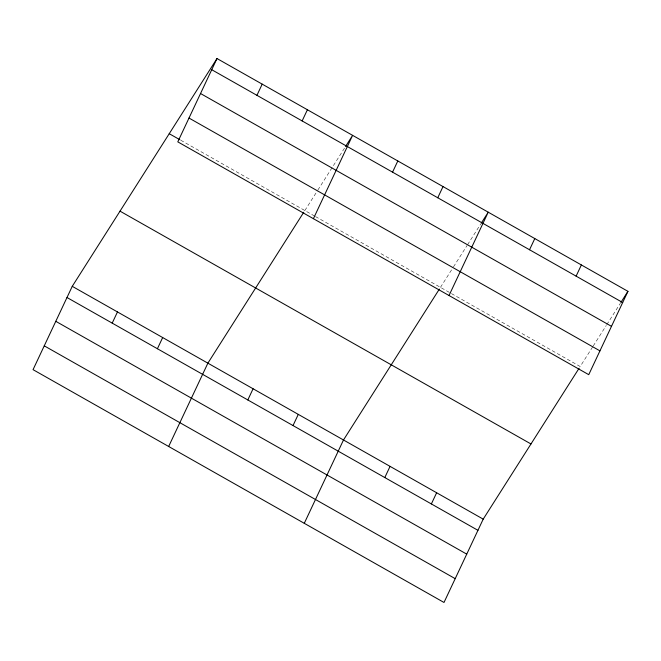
<?xml version="1.0" encoding="UTF-8"?>
<svg xmlns="http://www.w3.org/2000/svg" width="661" height="661" viewBox="0 0 661 661"><rect width="100%" height="100%" fill="white"/><g stroke="black" fill="none" stroke-linecap="round" stroke-linejoin="round"><path stroke-width="0.5" stroke-dasharray="3.31 2.48" d="M304.853 210.537L317.33 190.889M317.875 190.029L345.017 147.32M440.466 287.361L452.95 267.713M453.487 266.862L467.063 245.504M467.6 244.653L480.63 224.145M592.669 346.876L580.184 366.516L451.207 293.451M593.214 346.017L606.236 325.518M606.781 324.658L620.348 303.308M180.759 140.231L314.603 216.056M315.487 216.56L450.315 292.947"/><path stroke-width="0.99" d="M216.998 58.532L177.792 141.859L588.744 374.671L627.95 291.344L216.998 58.532L72.256 286.329L33.05 369.656L444.002 602.468L483.208 519.141L579.094 368.243M112.205 323.122L117.468 311.942M256.939 95.324L262.202 84.137M157.409 348.735L162.672 337.548M302.143 120.938L307.406 109.751M168.662 446.481L207.876 363.162L303.754 212.255M313.405 218.684L352.61 135.356L345.554 146.469M247.817 399.955L253.08 388.767M392.551 172.157L397.815 160.97M293.021 425.56L298.285 414.381M437.756 197.763L443.019 186.584M304.275 523.314L343.489 439.986L439.367 289.08M449.017 295.517L488.231 212.189L481.175 223.294M384.801 477.556L390.064 466.377M529.535 249.759L534.799 238.571M431.369 503.946L436.632 492.759M576.111 276.149L581.374 264.962M620.894 302.449L627.95 291.344M211.735 69.719L622.687 302.531M200.531 93.523L611.483 326.336M188.996 118.046L599.94 350.867M169.233 133.704L179.875 139.727M120.021 211.156L530.973 443.969M72.256 286.329L483.208 519.141M67.001 297.516L477.944 530.329M55.797 321.32L466.74 554.133M44.254 345.843L455.206 578.664"/></g></svg>
